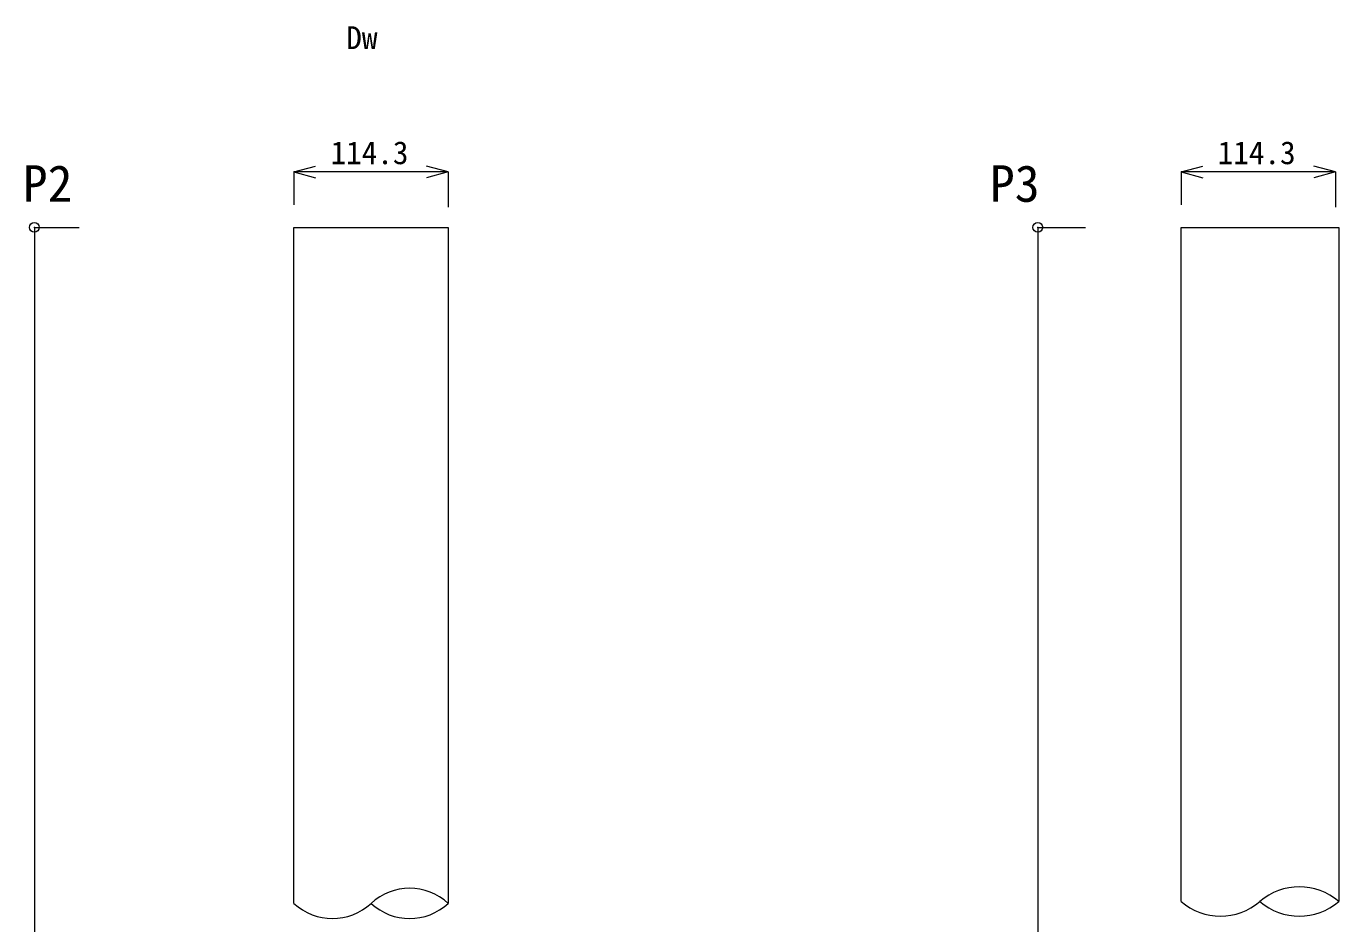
# Model space of a CAD drawing. Units: millimetres, scale not verified. Extents: x -18644 to 27889, y -13314 to 13091.
# Drawn here: x 20785 to 27522, y -4621 to -12 of the extents above; entities that cross this region are included whole.
import ezdxf
from ezdxf.enums import TextEntityAlignment as Align

# ---------------------------------------------------------------- set-up
doc = ezdxf.new("R2010")
doc.units = ezdxf.units.MM
doc.header["$LTSCALE"] = 100
doc.header["$PDMODE"] = 32
doc.header["$PDSIZE"] = 50
doc.layers.add('0-0', color=7, linetype='Continuous', lineweight=18)
doc.layers.add('0-2', color=7, linetype='Continuous', lineweight=18)
doc.styles.add('ＭＳ ゴシック', font='')
doc.styles.get('ＭＳ ゴシック').set_extended_font_data('MS Gothic')

msp = doc.modelspace()

# ---------------------------------------------------------------- linework, layer by layer
at = {"layer": '0-0', "color": 4}
for p, q in [((22158.1, -760.1), (22158.1, -928.9)), ((22950.6, -760.1), (22950.6, -940.8)), ((26712.4, -760.1), (26712.4, -928.9)), ((27504.9, -760.1), (27504.9, -940.8)), ((20826.3, -1044.9), (21056.9, -1044.9)), ((25977.3, -1044.9), (25977.3, -9085.1)), ((25977.3, -1044.9), (26222.4, -1044.9))]:
    msp.add_line(p, q, dxfattribs=at)
msp.add_lwpolyline([(20826.3, -1044.9), (20826.3, -8760.4), (21056.9, -8760.4)], dxfattribs=at)
for p in [(20826.3, -1044.9), (25977.3, -1044.9)]:
    msp.add_point(p, dxfattribs=at)
at = {"layer": '0-2', "color": 4}
for p, q in [((22158.1, -760.1), (22269.6, -730.2)), ((22950.6, -760.1), (22839, -730.2)), ((26712.4, -760.1), (26823.9, -730.2)), ((27504.9, -760.1), (27393.4, -730.2)), ((22158.1, -760.1), (22269.6, -789.9)), ((22950.6, -760.1), (22158.1, -760.1)), ((22950.6, -760.1), (22839, -789.9)), ((26712.4, -760.1), (26823.9, -789.9)), ((27504.9, -760.1), (26712.4, -760.1)), ((27504.9, -760.1), (27393.4, -789.9))]:
    msp.add_line(p, q, dxfattribs=at)
at = {"layer": '0-2'}
for p, q in [((22158.3, -4516.7), (22158.3, -1044.9)), ((26712.4, -4507), (26712.4, -1044.9))]:
    msp.add_line(p, q, dxfattribs=at)
for points in [[(22158.3, -1044.9), (22950.8, -1044.9), (22950.8, -4516.7)], [(26712.4, -1044.9), (27522.1, -1044.9), (27522.1, -4507)]]:
    msp.add_lwpolyline(points, dxfattribs=at)
for centre, radius, start, end in [((22752.6, -4730.1), 291.2, 47.12715, 132.87285), ((27319.7, -4740.7), 309.2, 49.09997, 130.90003), ((26914.8, -4273.3), 309.2, 229.09997, 310.90003), ((27319.7, -4273.3), 309.2, 229.09997, 310.90003), ((22356.4, -4303.3), 291.2, 227.12715, 312.87285), ((22752.6, -4303.3), 291.2, 227.12715, 312.87285)]:
    msp.add_arc(centre, radius, start, end, dxfattribs=at)

# ---------------------------------------------------------------- texts
at = {"layer": '0-2', "style": 'ＭＳ ゴシック'}
for s, height, p in [('Dw', 117.6, (22427.4, -165)), ('114.3', 117.6, (22346.5, -755.8)), ('114.3', 117.6, (26900.8, -755.8)), ('P2', 188.1, (20766.1, -970.2)), ('P3', 188.1, (25730.8, -970.2))]:
    msp.add_text(s, height=height, dxfattribs=at).set_placement(p, align=Align.BOTTOM_LEFT)

doc.saveas('drawing.dxf')
